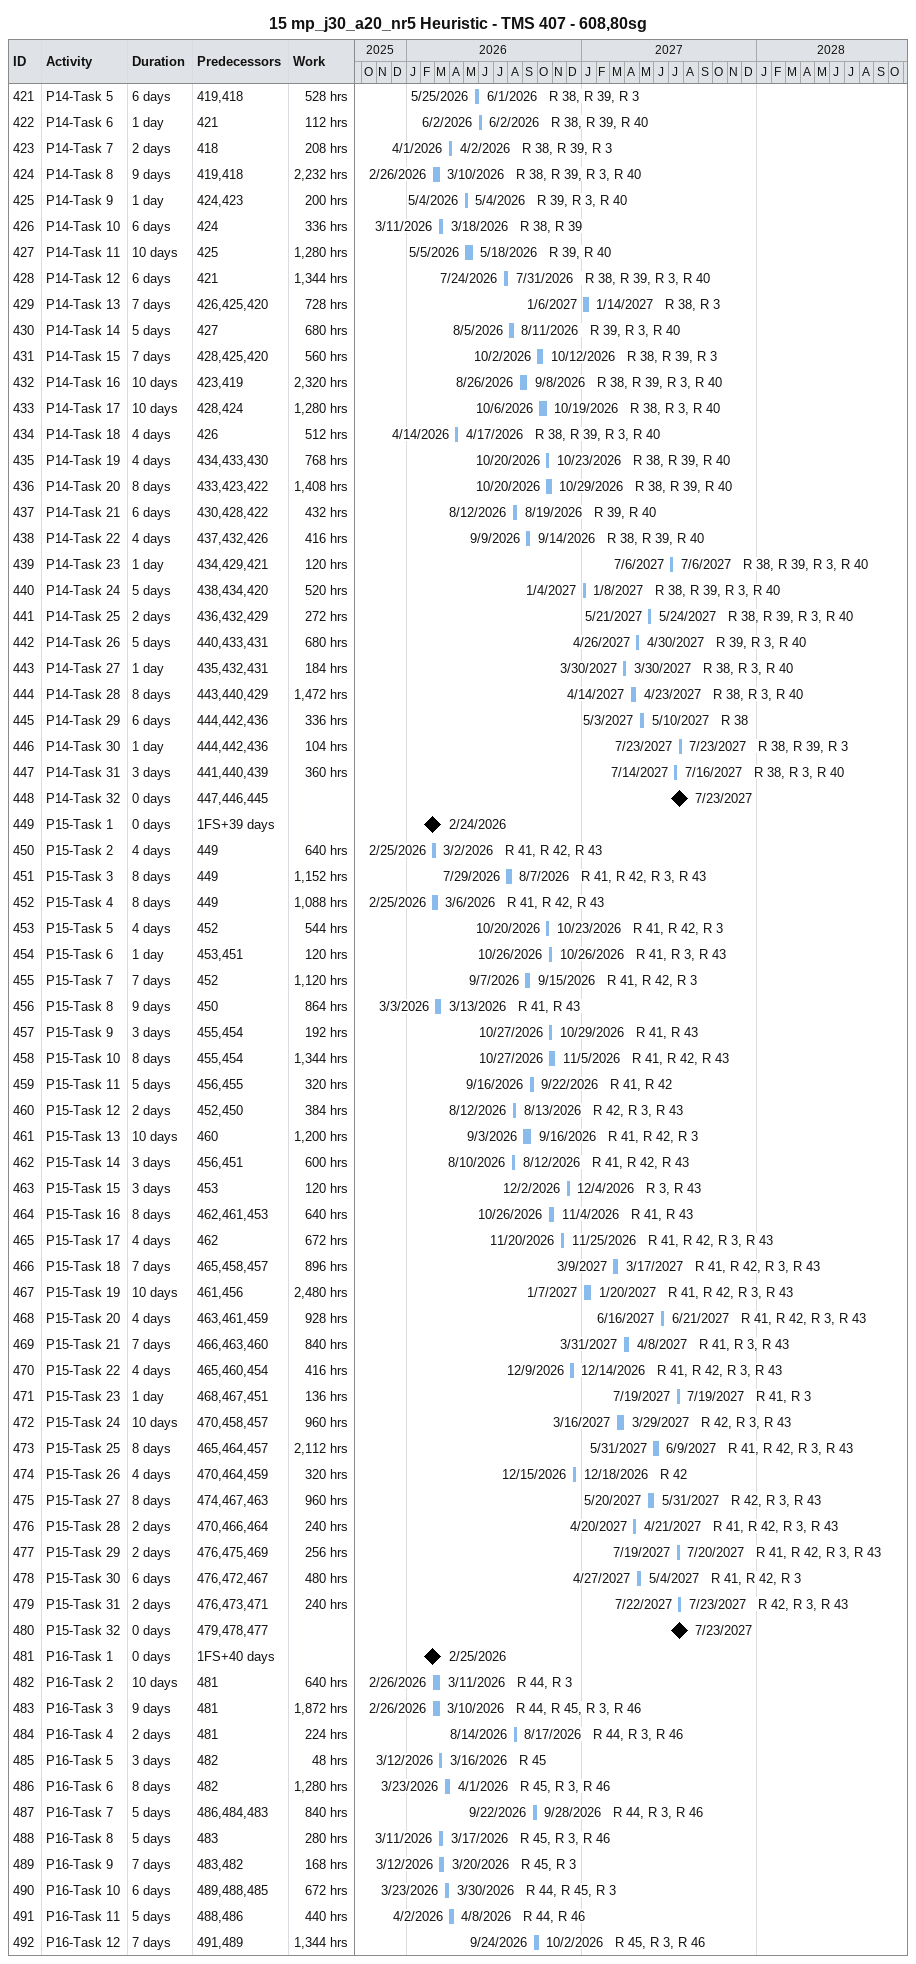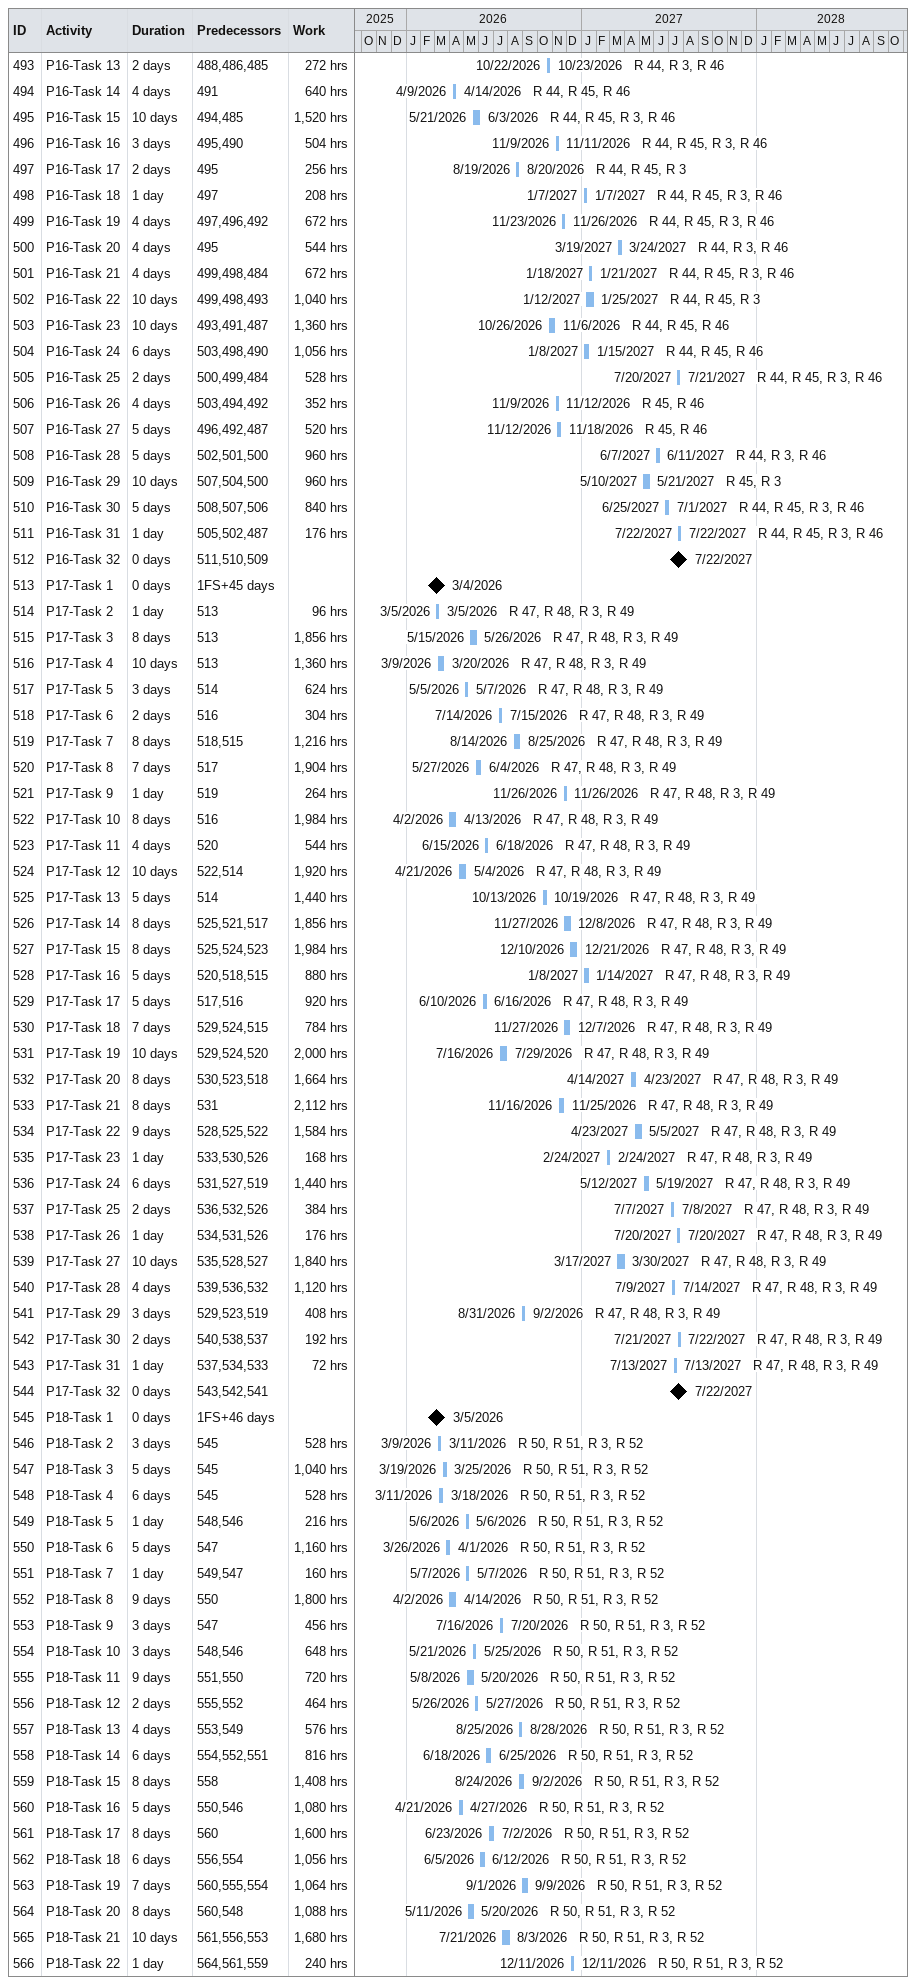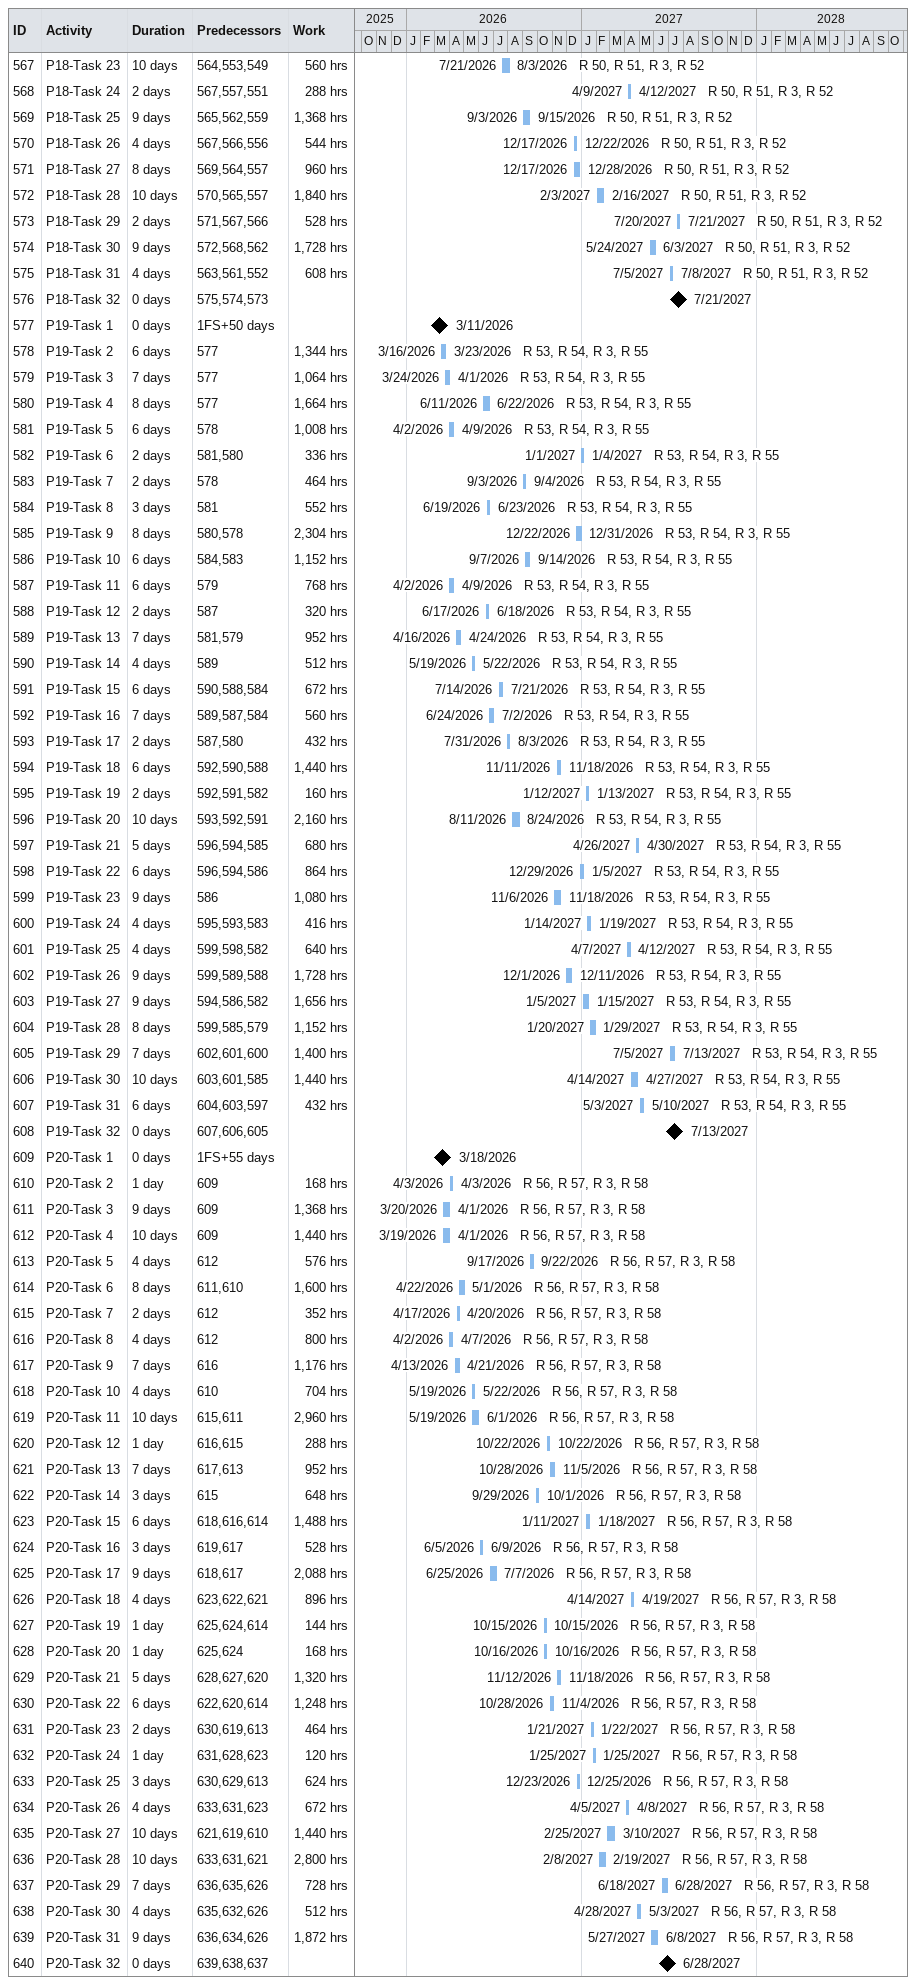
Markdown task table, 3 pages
15 mp_j30_a20_nr5 Heuristic - TMS 407 - 608,80sg

| ID | Task | Duration | Start | Finish | Predecessors | Resources | Work (h) |
|---|---|---|---|---|---|---|---|
| 421 | P14-Task 5 | 6d | 2026-05-25 | 2026-06-01 | 419, 418 | R 38, R 39, R 3 | 528 |
| 422 | P14-Task 6 | 1d | 2026-06-02 | 2026-06-02 | 421 | R 38, R 39, R 40 | 112 |
| 423 | P14-Task 7 | 2d | 2026-04-01 | 2026-04-02 | 418 | R 38, R 39, R 3 | 208 |
| 424 | P14-Task 8 | 9d | 2026-02-26 | 2026-03-10 | 419, 418 | R 38, R 39, R 3, R 40 | 2232 |
| 425 | P14-Task 9 | 1d | 2026-05-04 | 2026-05-04 | 424, 423 | R 39, R 3, R 40 | 200 |
| 426 | P14-Task 10 | 6d | 2026-03-11 | 2026-03-18 | 424 | R 38, R 39 | 336 |
| 427 | P14-Task 11 | 10d | 2026-05-05 | 2026-05-18 | 425 | R 39, R 40 | 1280 |
| 428 | P14-Task 12 | 6d | 2026-07-24 | 2026-07-31 | 421 | R 38, R 39, R 3, R 40 | 1344 |
| 429 | P14-Task 13 | 7d | 2027-01-06 | 2027-01-14 | 426, 425, 420 | R 38, R 3 | 728 |
| 430 | P14-Task 14 | 5d | 2026-08-05 | 2026-08-11 | 427 | R 39, R 3, R 40 | 680 |
| 431 | P14-Task 15 | 7d | 2026-10-02 | 2026-10-12 | 428, 425, 420 | R 38, R 39, R 3 | 560 |
| 432 | P14-Task 16 | 10d | 2026-08-26 | 2026-09-08 | 423, 419 | R 38, R 39, R 3, R 40 | 2320 |
| 433 | P14-Task 17 | 10d | 2026-10-06 | 2026-10-19 | 428, 424 | R 38, R 3, R 40 | 1280 |
| 434 | P14-Task 18 | 4d | 2026-04-14 | 2026-04-17 | 426 | R 38, R 39, R 3, R 40 | 512 |
| 435 | P14-Task 19 | 4d | 2026-10-20 | 2026-10-23 | 434, 433, 430 | R 38, R 39, R 40 | 768 |
| 436 | P14-Task 20 | 8d | 2026-10-20 | 2026-10-29 | 433, 423, 422 | R 38, R 39, R 40 | 1408 |
| 437 | P14-Task 21 | 6d | 2026-08-12 | 2026-08-19 | 430, 428, 422 | R 39, R 40 | 432 |
| 438 | P14-Task 22 | 4d | 2026-09-09 | 2026-09-14 | 437, 432, 426 | R 38, R 39, R 40 | 416 |
| 439 | P14-Task 23 | 1d | 2027-07-06 | 2027-07-06 | 434, 429, 421 | R 38, R 39, R 3, R 40 | 120 |
| 440 | P14-Task 24 | 5d | 2027-01-04 | 2027-01-08 | 438, 434, 420 | R 38, R 39, R 3, R 40 | 520 |
| 441 | P14-Task 25 | 2d | 2027-05-21 | 2027-05-24 | 436, 432, 429 | R 38, R 39, R 3, R 40 | 272 |
| 442 | P14-Task 26 | 5d | 2027-04-26 | 2027-04-30 | 440, 433, 431 | R 39, R 3, R 40 | 680 |
| 443 | P14-Task 27 | 1d | 2027-03-30 | 2027-03-30 | 435, 432, 431 | R 38, R 3, R 40 | 184 |
| 444 | P14-Task 28 | 8d | 2027-04-14 | 2027-04-23 | 443, 440, 429 | R 38, R 3, R 40 | 1472 |
| 445 | P14-Task 29 | 6d | 2027-05-03 | 2027-05-10 | 444, 442, 436 | R 38 | 336 |
| 446 | P14-Task 30 | 1d | 2027-07-23 | 2027-07-23 | 444, 442, 436 | R 38, R 39, R 3 | 104 |
| 447 | P14-Task 31 | 3d | 2027-07-14 | 2027-07-16 | 441, 440, 439 | R 38, R 3, R 40 | 360 |
| 448 | P14-Task 32 | 0d | 2027-07-23 | 2027-07-23 | 447, 446, 445 |  |  |
| 449 | P15-Task 1 | 0d | 2026-02-24 | 2026-02-24 | 1FS+39d |  |  |
| 450 | P15-Task 2 | 4d | 2026-02-25 | 2026-03-02 | 449 | R 41, R 42, R 43 | 640 |
| 451 | P15-Task 3 | 8d | 2026-07-29 | 2026-08-07 | 449 | R 41, R 42, R 3, R 43 | 1152 |
| 452 | P15-Task 4 | 8d | 2026-02-25 | 2026-03-06 | 449 | R 41, R 42, R 43 | 1088 |
| 453 | P15-Task 5 | 4d | 2026-10-20 | 2026-10-23 | 452 | R 41, R 42, R 3 | 544 |
| 454 | P15-Task 6 | 1d | 2026-10-26 | 2026-10-26 | 453, 451 | R 41, R 3, R 43 | 120 |
| 455 | P15-Task 7 | 7d | 2026-09-07 | 2026-09-15 | 452 | R 41, R 42, R 3 | 1120 |
| 456 | P15-Task 8 | 9d | 2026-03-03 | 2026-03-13 | 450 | R 41, R 43 | 864 |
| 457 | P15-Task 9 | 3d | 2026-10-27 | 2026-10-29 | 455, 454 | R 41, R 43 | 192 |
| 458 | P15-Task 10 | 8d | 2026-10-27 | 2026-11-05 | 455, 454 | R 41, R 42, R 43 | 1344 |
| 459 | P15-Task 11 | 5d | 2026-09-16 | 2026-09-22 | 456, 455 | R 41, R 42 | 320 |
| 460 | P15-Task 12 | 2d | 2026-08-12 | 2026-08-13 | 452, 450 | R 42, R 3, R 43 | 384 |
| 461 | P15-Task 13 | 10d | 2026-09-03 | 2026-09-16 | 460 | R 41, R 42, R 3 | 1200 |
| 462 | P15-Task 14 | 3d | 2026-08-10 | 2026-08-12 | 456, 451 | R 41, R 42, R 43 | 600 |
| 463 | P15-Task 15 | 3d | 2026-12-02 | 2026-12-04 | 453 | R 3, R 43 | 120 |
| 464 | P15-Task 16 | 8d | 2026-10-26 | 2026-11-04 | 462, 461, 453 | R 41, R 43 | 640 |
| 465 | P15-Task 17 | 4d | 2026-11-20 | 2026-11-25 | 462 | R 41, R 42, R 3, R 43 | 672 |
| 466 | P15-Task 18 | 7d | 2027-03-09 | 2027-03-17 | 465, 458, 457 | R 41, R 42, R 3, R 43 | 896 |
| 467 | P15-Task 19 | 10d | 2027-01-07 | 2027-01-20 | 461, 456 | R 41, R 42, R 3, R 43 | 2480 |
| 468 | P15-Task 20 | 4d | 2027-06-16 | 2027-06-21 | 463, 461, 459 | R 41, R 42, R 3, R 43 | 928 |
| 469 | P15-Task 21 | 7d | 2027-03-31 | 2027-04-08 | 466, 463, 460 | R 41, R 3, R 43 | 840 |
| 470 | P15-Task 22 | 4d | 2026-12-09 | 2026-12-14 | 465, 460, 454 | R 41, R 42, R 3, R 43 | 416 |
| 471 | P15-Task 23 | 1d | 2027-07-19 | 2027-07-19 | 468, 467, 451 | R 41, R 3 | 136 |
| 472 | P15-Task 24 | 10d | 2027-03-16 | 2027-03-29 | 470, 458, 457 | R 42, R 3, R 43 | 960 |
| 473 | P15-Task 25 | 8d | 2027-05-31 | 2027-06-09 | 465, 464, 457 | R 41, R 42, R 3, R 43 | 2112 |
| 474 | P15-Task 26 | 4d | 2026-12-15 | 2026-12-18 | 470, 464, 459 | R 42 | 320 |
| 475 | P15-Task 27 | 8d | 2027-05-20 | 2027-05-31 | 474, 467, 463 | R 42, R 3, R 43 | 960 |
| 476 | P15-Task 28 | 2d | 2027-04-20 | 2027-04-21 | 470, 466, 464 | R 41, R 42, R 3, R 43 | 240 |
| 477 | P15-Task 29 | 2d | 2027-07-19 | 2027-07-20 | 476, 475, 469 | R 41, R 42, R 3, R 43 | 256 |
| 478 | P15-Task 30 | 6d | 2027-04-27 | 2027-05-04 | 476, 472, 467 | R 41, R 42, R 3 | 480 |
| 479 | P15-Task 31 | 2d | 2027-07-22 | 2027-07-23 | 476, 473, 471 | R 42, R 3, R 43 | 240 |
| 480 | P15-Task 32 | 0d | 2027-07-23 | 2027-07-23 | 479, 478, 477 |  |  |
| 481 | P16-Task 1 | 0d | 2026-02-25 | 2026-02-25 | 1FS+40d |  |  |
| 482 | P16-Task 2 | 10d | 2026-02-26 | 2026-03-11 | 481 | R 44, R 3 | 640 |
| 483 | P16-Task 3 | 9d | 2026-02-26 | 2026-03-10 | 481 | R 44, R 45, R 3, R 46 | 1872 |
| 484 | P16-Task 4 | 2d | 2026-08-14 | 2026-08-17 | 481 | R 44, R 3, R 46 | 224 |
| 485 | P16-Task 5 | 3d | 2026-03-12 | 2026-03-16 | 482 | R 45 | 48 |
| 486 | P16-Task 6 | 8d | 2026-03-23 | 2026-04-01 | 482 | R 45, R 3, R 46 | 1280 |
| 487 | P16-Task 7 | 5d | 2026-09-22 | 2026-09-28 | 486, 484, 483 | R 44, R 3, R 46 | 840 |
| 488 | P16-Task 8 | 5d | 2026-03-11 | 2026-03-17 | 483 | R 45, R 3, R 46 | 280 |
| 489 | P16-Task 9 | 7d | 2026-03-12 | 2026-03-20 | 483, 482 | R 45, R 3 | 168 |
| 490 | P16-Task 10 | 6d | 2026-03-23 | 2026-03-30 | 489, 488, 485 | R 44, R 45, R 3 | 672 |
| 491 | P16-Task 11 | 5d | 2026-04-02 | 2026-04-08 | 488, 486 | R 44, R 46 | 440 |
| 492 | P16-Task 12 | 7d | 2026-09-24 | 2026-10-02 | 491, 489 | R 45, R 3, R 46 | 1344 |
| 493 | P16-Task 13 | 2d | 2026-10-22 | 2026-10-23 | 488, 486, 485 | R 44, R 3, R 46 | 272 |
| 494 | P16-Task 14 | 4d | 2026-04-09 | 2026-04-14 | 491 | R 44, R 45, R 46 | 640 |
| 495 | P16-Task 15 | 10d | 2026-05-21 | 2026-06-03 | 494, 485 | R 44, R 45, R 3, R 46 | 1520 |
| 496 | P16-Task 16 | 3d | 2026-11-09 | 2026-11-11 | 495, 490 | R 44, R 45, R 3, R 46 | 504 |
| 497 | P16-Task 17 | 2d | 2026-08-19 | 2026-08-20 | 495 | R 44, R 45, R 3 | 256 |
| 498 | P16-Task 18 | 1d | 2027-01-07 | 2027-01-07 | 497 | R 44, R 45, R 3, R 46 | 208 |
| 499 | P16-Task 19 | 4d | 2026-11-23 | 2026-11-26 | 497, 496, 492 | R 44, R 45, R 3, R 46 | 672 |
| 500 | P16-Task 20 | 4d | 2027-03-19 | 2027-03-24 | 495 | R 44, R 3, R 46 | 544 |
| 501 | P16-Task 21 | 4d | 2027-01-18 | 2027-01-21 | 499, 498, 484 | R 44, R 45, R 3, R 46 | 672 |
| 502 | P16-Task 22 | 10d | 2027-01-12 | 2027-01-25 | 499, 498, 493 | R 44, R 45, R 3 | 1040 |
| 503 | P16-Task 23 | 10d | 2026-10-26 | 2026-11-06 | 493, 491, 487 | R 44, R 45, R 46 | 1360 |
| 504 | P16-Task 24 | 6d | 2027-01-08 | 2027-01-15 | 503, 498, 490 | R 44, R 45, R 46 | 1056 |
| 505 | P16-Task 25 | 2d | 2027-07-20 | 2027-07-21 | 500, 499, 484 | R 44, R 45, R 3, R 46 | 528 |
| 506 | P16-Task 26 | 4d | 2026-11-09 | 2026-11-12 | 503, 494, 492 | R 45, R 46 | 352 |
| 507 | P16-Task 27 | 5d | 2026-11-12 | 2026-11-18 | 496, 492, 487 | R 45, R 46 | 520 |
| 508 | P16-Task 28 | 5d | 2027-06-07 | 2027-06-11 | 502, 501, 500 | R 44, R 3, R 46 | 960 |
| 509 | P16-Task 29 | 10d | 2027-05-10 | 2027-05-21 | 507, 504, 500 | R 45, R 3 | 960 |
| 510 | P16-Task 30 | 5d | 2027-06-25 | 2027-07-01 | 508, 507, 506 | R 44, R 45, R 3, R 46 | 840 |
| 511 | P16-Task 31 | 1d | 2027-07-22 | 2027-07-22 | 505, 502, 487 | R 44, R 45, R 3, R 46 | 176 |
| 512 | P16-Task 32 | 0d | 2027-07-22 | 2027-07-22 | 511, 510, 509 |  |  |
| 513 | P17-Task 1 | 0d | 2026-03-04 | 2026-03-04 | 1FS+45d |  |  |
| 514 | P17-Task 2 | 1d | 2026-03-05 | 2026-03-05 | 513 | R 47, R 48, R 3, R 49 | 96 |
| 515 | P17-Task 3 | 8d | 2026-05-15 | 2026-05-26 | 513 | R 47, R 48, R 3, R 49 | 1856 |
| 516 | P17-Task 4 | 10d | 2026-03-09 | 2026-03-20 | 513 | R 47, R 48, R 3, R 49 | 1360 |
| 517 | P17-Task 5 | 3d | 2026-05-05 | 2026-05-07 | 514 | R 47, R 48, R 3, R 49 | 624 |
| 518 | P17-Task 6 | 2d | 2026-07-14 | 2026-07-15 | 516 | R 47, R 48, R 3, R 49 | 304 |
| 519 | P17-Task 7 | 8d | 2026-08-14 | 2026-08-25 | 518, 515 | R 47, R 48, R 3, R 49 | 1216 |
| 520 | P17-Task 8 | 7d | 2026-05-27 | 2026-06-04 | 517 | R 47, R 48, R 3, R 49 | 1904 |
| 521 | P17-Task 9 | 1d | 2026-11-26 | 2026-11-26 | 519 | R 47, R 48, R 3, R 49 | 264 |
| 522 | P17-Task 10 | 8d | 2026-04-02 | 2026-04-13 | 516 | R 47, R 48, R 3, R 49 | 1984 |
| 523 | P17-Task 11 | 4d | 2026-06-15 | 2026-06-18 | 520 | R 47, R 48, R 3, R 49 | 544 |
| 524 | P17-Task 12 | 10d | 2026-04-21 | 2026-05-04 | 522, 514 | R 47, R 48, R 3, R 49 | 1920 |
| 525 | P17-Task 13 | 5d | 2026-10-13 | 2026-10-19 | 514 | R 47, R 48, R 3, R 49 | 1440 |
| 526 | P17-Task 14 | 8d | 2026-11-27 | 2026-12-08 | 525, 521, 517 | R 47, R 48, R 3, R 49 | 1856 |
| 527 | P17-Task 15 | 8d | 2026-12-10 | 2026-12-21 | 525, 524, 523 | R 47, R 48, R 3, R 49 | 1984 |
| 528 | P17-Task 16 | 5d | 2027-01-08 | 2027-01-14 | 520, 518, 515 | R 47, R 48, R 3, R 49 | 880 |
| 529 | P17-Task 17 | 5d | 2026-06-10 | 2026-06-16 | 517, 516 | R 47, R 48, R 3, R 49 | 920 |
| 530 | P17-Task 18 | 7d | 2026-11-27 | 2026-12-07 | 529, 524, 515 | R 47, R 48, R 3, R 49 | 784 |
| 531 | P17-Task 19 | 10d | 2026-07-16 | 2026-07-29 | 529, 524, 520 | R 47, R 48, R 3, R 49 | 2000 |
| 532 | P17-Task 20 | 8d | 2027-04-14 | 2027-04-23 | 530, 523, 518 | R 47, R 48, R 3, R 49 | 1664 |
| 533 | P17-Task 21 | 8d | 2026-11-16 | 2026-11-25 | 531 | R 47, R 48, R 3, R 49 | 2112 |
| 534 | P17-Task 22 | 9d | 2027-04-23 | 2027-05-05 | 528, 525, 522 | R 47, R 48, R 3, R 49 | 1584 |
| 535 | P17-Task 23 | 1d | 2027-02-24 | 2027-02-24 | 533, 530, 526 | R 47, R 48, R 3, R 49 | 168 |
| 536 | P17-Task 24 | 6d | 2027-05-12 | 2027-05-19 | 531, 527, 519 | R 47, R 48, R 3, R 49 | 1440 |
| 537 | P17-Task 25 | 2d | 2027-07-07 | 2027-07-08 | 536, 532, 526 | R 47, R 48, R 3, R 49 | 384 |
| 538 | P17-Task 26 | 1d | 2027-07-20 | 2027-07-20 | 534, 531, 526 | R 47, R 48, R 3, R 49 | 176 |
| 539 | P17-Task 27 | 10d | 2027-03-17 | 2027-03-30 | 535, 528, 527 | R 47, R 48, R 3, R 49 | 1840 |
| 540 | P17-Task 28 | 4d | 2027-07-09 | 2027-07-14 | 539, 536, 532 | R 47, R 48, R 3, R 49 | 1120 |
| 541 | P17-Task 29 | 3d | 2026-08-31 | 2026-09-02 | 529, 523, 519 | R 47, R 48, R 3, R 49 | 408 |
| 542 | P17-Task 30 | 2d | 2027-07-21 | 2027-07-22 | 540, 538, 537 | R 47, R 48, R 3, R 49 | 192 |
| 543 | P17-Task 31 | 1d | 2027-07-13 | 2027-07-13 | 537, 534, 533 | R 47, R 48, R 3, R 49 | 72 |
| 544 | P17-Task 32 | 0d | 2027-07-22 | 2027-07-22 | 543, 542, 541 |  |  |
| 545 | P18-Task 1 | 0d | 2026-03-05 | 2026-03-05 | 1FS+46d |  |  |
| 546 | P18-Task 2 | 3d | 2026-03-09 | 2026-03-11 | 545 | R 50, R 51, R 3, R 52 | 528 |
| 547 | P18-Task 3 | 5d | 2026-03-19 | 2026-03-25 | 545 | R 50, R 51, R 3, R 52 | 1040 |
| 548 | P18-Task 4 | 6d | 2026-03-11 | 2026-03-18 | 545 | R 50, R 51, R 3, R 52 | 528 |
| 549 | P18-Task 5 | 1d | 2026-05-06 | 2026-05-06 | 548, 546 | R 50, R 51, R 3, R 52 | 216 |
| 550 | P18-Task 6 | 5d | 2026-03-26 | 2026-04-01 | 547 | R 50, R 51, R 3, R 52 | 1160 |
| 551 | P18-Task 7 | 1d | 2026-05-07 | 2026-05-07 | 549, 547 | R 50, R 51, R 3, R 52 | 160 |
| 552 | P18-Task 8 | 9d | 2026-04-02 | 2026-04-14 | 550 | R 50, R 51, R 3, R 52 | 1800 |
| 553 | P18-Task 9 | 3d | 2026-07-16 | 2026-07-20 | 547 | R 50, R 51, R 3, R 52 | 456 |
| 554 | P18-Task 10 | 3d | 2026-05-21 | 2026-05-25 | 548, 546 | R 50, R 51, R 3, R 52 | 648 |
| 555 | P18-Task 11 | 9d | 2026-05-08 | 2026-05-20 | 551, 550 | R 50, R 51, R 3, R 52 | 720 |
| 556 | P18-Task 12 | 2d | 2026-05-26 | 2026-05-27 | 555, 552 | R 50, R 51, R 3, R 52 | 464 |
| 557 | P18-Task 13 | 4d | 2026-08-25 | 2026-08-28 | 553, 549 | R 50, R 51, R 3, R 52 | 576 |
| 558 | P18-Task 14 | 6d | 2026-06-18 | 2026-06-25 | 554, 552, 551 | R 50, R 51, R 3, R 52 | 816 |
| 559 | P18-Task 15 | 8d | 2026-08-24 | 2026-09-02 | 558 | R 50, R 51, R 3, R 52 | 1408 |
| 560 | P18-Task 16 | 5d | 2026-04-21 | 2026-04-27 | 550, 546 | R 50, R 51, R 3, R 52 | 1080 |
| 561 | P18-Task 17 | 8d | 2026-06-23 | 2026-07-02 | 560 | R 50, R 51, R 3, R 52 | 1600 |
| 562 | P18-Task 18 | 6d | 2026-06-05 | 2026-06-12 | 556, 554 | R 50, R 51, R 3, R 52 | 1056 |
| 563 | P18-Task 19 | 7d | 2026-09-01 | 2026-09-09 | 560, 555, 554 | R 50, R 51, R 3, R 52 | 1064 |
| 564 | P18-Task 20 | 8d | 2026-05-11 | 2026-05-20 | 560, 548 | R 50, R 51, R 3, R 52 | 1088 |
| 565 | P18-Task 21 | 10d | 2026-07-21 | 2026-08-03 | 561, 556, 553 | R 50, R 51, R 3, R 52 | 1680 |
| 566 | P18-Task 22 | 1d | 2026-12-11 | 2026-12-11 | 564, 561, 559 | R 50, R 51, R 3, R 52 | 240 |
| 567 | P18-Task 23 | 10d | 2026-07-21 | 2026-08-03 | 564, 553, 549 | R 50, R 51, R 3, R 52 | 560 |
| 568 | P18-Task 24 | 2d | 2027-04-09 | 2027-04-12 | 567, 557, 551 | R 50, R 51, R 3, R 52 | 288 |
| 569 | P18-Task 25 | 9d | 2026-09-03 | 2026-09-15 | 565, 562, 559 | R 50, R 51, R 3, R 52 | 1368 |
| 570 | P18-Task 26 | 4d | 2026-12-17 | 2026-12-22 | 567, 566, 556 | R 50, R 51, R 3, R 52 | 544 |
| 571 | P18-Task 27 | 8d | 2026-12-17 | 2026-12-28 | 569, 564, 557 | R 50, R 51, R 3, R 52 | 960 |
| 572 | P18-Task 28 | 10d | 2027-02-03 | 2027-02-16 | 570, 565, 557 | R 50, R 51, R 3, R 52 | 1840 |
| 573 | P18-Task 29 | 2d | 2027-07-20 | 2027-07-21 | 571, 567, 566 | R 50, R 51, R 3, R 52 | 528 |
| 574 | P18-Task 30 | 9d | 2027-05-24 | 2027-06-03 | 572, 568, 562 | R 50, R 51, R 3, R 52 | 1728 |
| 575 | P18-Task 31 | 4d | 2027-07-05 | 2027-07-08 | 563, 561, 552 | R 50, R 51, R 3, R 52 | 608 |
| 576 | P18-Task 32 | 0d | 2027-07-21 | 2027-07-21 | 575, 574, 573 |  |  |
| 577 | P19-Task 1 | 0d | 2026-03-11 | 2026-03-11 | 1FS+50d |  |  |
| 578 | P19-Task 2 | 6d | 2026-03-16 | 2026-03-23 | 577 | R 53, R 54, R 3, R 55 | 1344 |
| 579 | P19-Task 3 | 7d | 2026-03-24 | 2026-04-01 | 577 | R 53, R 54, R 3, R 55 | 1064 |
| 580 | P19-Task 4 | 8d | 2026-06-11 | 2026-06-22 | 577 | R 53, R 54, R 3, R 55 | 1664 |
| 581 | P19-Task 5 | 6d | 2026-04-02 | 2026-04-09 | 578 | R 53, R 54, R 3, R 55 | 1008 |
| 582 | P19-Task 6 | 2d | 2027-01-01 | 2027-01-04 | 581, 580 | R 53, R 54, R 3, R 55 | 336 |
| 583 | P19-Task 7 | 2d | 2026-09-03 | 2026-09-04 | 578 | R 53, R 54, R 3, R 55 | 464 |
| 584 | P19-Task 8 | 3d | 2026-06-19 | 2026-06-23 | 581 | R 53, R 54, R 3, R 55 | 552 |
| 585 | P19-Task 9 | 8d | 2026-12-22 | 2026-12-31 | 580, 578 | R 53, R 54, R 3, R 55 | 2304 |
| 586 | P19-Task 10 | 6d | 2026-09-07 | 2026-09-14 | 584, 583 | R 53, R 54, R 3, R 55 | 1152 |
| 587 | P19-Task 11 | 6d | 2026-04-02 | 2026-04-09 | 579 | R 53, R 54, R 3, R 55 | 768 |
| 588 | P19-Task 12 | 2d | 2026-06-17 | 2026-06-18 | 587 | R 53, R 54, R 3, R 55 | 320 |
| 589 | P19-Task 13 | 7d | 2026-04-16 | 2026-04-24 | 581, 579 | R 53, R 54, R 3, R 55 | 952 |
| 590 | P19-Task 14 | 4d | 2026-05-19 | 2026-05-22 | 589 | R 53, R 54, R 3, R 55 | 512 |
| 591 | P19-Task 15 | 6d | 2026-07-14 | 2026-07-21 | 590, 588, 584 | R 53, R 54, R 3, R 55 | 672 |
| 592 | P19-Task 16 | 7d | 2026-06-24 | 2026-07-02 | 589, 587, 584 | R 53, R 54, R 3, R 55 | 560 |
| 593 | P19-Task 17 | 2d | 2026-07-31 | 2026-08-03 | 587, 580 | R 53, R 54, R 3, R 55 | 432 |
| 594 | P19-Task 18 | 6d | 2026-11-11 | 2026-11-18 | 592, 590, 588 | R 53, R 54, R 3, R 55 | 1440 |
| 595 | P19-Task 19 | 2d | 2027-01-12 | 2027-01-13 | 592, 591, 582 | R 53, R 54, R 3, R 55 | 160 |
| 596 | P19-Task 20 | 10d | 2026-08-11 | 2026-08-24 | 593, 592, 591 | R 53, R 54, R 3, R 55 | 2160 |
| 597 | P19-Task 21 | 5d | 2027-04-26 | 2027-04-30 | 596, 594, 585 | R 53, R 54, R 3, R 55 | 680 |
| 598 | P19-Task 22 | 6d | 2026-12-29 | 2027-01-05 | 596, 594, 586 | R 53, R 54, R 3, R 55 | 864 |
| 599 | P19-Task 23 | 9d | 2026-11-06 | 2026-11-18 | 586 | R 53, R 54, R 3, R 55 | 1080 |
| 600 | P19-Task 24 | 4d | 2027-01-14 | 2027-01-19 | 595, 593, 583 | R 53, R 54, R 3, R 55 | 416 |
| 601 | P19-Task 25 | 4d | 2027-04-07 | 2027-04-12 | 599, 598, 582 | R 53, R 54, R 3, R 55 | 640 |
| 602 | P19-Task 26 | 9d | 2026-12-01 | 2026-12-11 | 599, 589, 588 | R 53, R 54, R 3, R 55 | 1728 |
| 603 | P19-Task 27 | 9d | 2027-01-05 | 2027-01-15 | 594, 586, 582 | R 53, R 54, R 3, R 55 | 1656 |
| 604 | P19-Task 28 | 8d | 2027-01-20 | 2027-01-29 | 599, 585, 579 | R 53, R 54, R 3, R 55 | 1152 |
| 605 | P19-Task 29 | 7d | 2027-07-05 | 2027-07-13 | 602, 601, 600 | R 53, R 54, R 3, R 55 | 1400 |
| 606 | P19-Task 30 | 10d | 2027-04-14 | 2027-04-27 | 603, 601, 585 | R 53, R 54, R 3, R 55 | 1440 |
| 607 | P19-Task 31 | 6d | 2027-05-03 | 2027-05-10 | 604, 603, 597 | R 53, R 54, R 3, R 55 | 432 |
| 608 | P19-Task 32 | 0d | 2027-07-13 | 2027-07-13 | 607, 606, 605 |  |  |
| 609 | P20-Task 1 | 0d | 2026-03-18 | 2026-03-18 | 1FS+55d |  |  |
| 610 | P20-Task 2 | 1d | 2026-04-03 | 2026-04-03 | 609 | R 56, R 57, R 3, R 58 | 168 |
| 611 | P20-Task 3 | 9d | 2026-03-20 | 2026-04-01 | 609 | R 56, R 57, R 3, R 58 | 1368 |
| 612 | P20-Task 4 | 10d | 2026-03-19 | 2026-04-01 | 609 | R 56, R 57, R 3, R 58 | 1440 |
| 613 | P20-Task 5 | 4d | 2026-09-17 | 2026-09-22 | 612 | R 56, R 57, R 3, R 58 | 576 |
| 614 | P20-Task 6 | 8d | 2026-04-22 | 2026-05-01 | 611, 610 | R 56, R 57, R 3, R 58 | 1600 |
| 615 | P20-Task 7 | 2d | 2026-04-17 | 2026-04-20 | 612 | R 56, R 57, R 3, R 58 | 352 |
| 616 | P20-Task 8 | 4d | 2026-04-02 | 2026-04-07 | 612 | R 56, R 57, R 3, R 58 | 800 |
| 617 | P20-Task 9 | 7d | 2026-04-13 | 2026-04-21 | 616 | R 56, R 57, R 3, R 58 | 1176 |
| 618 | P20-Task 10 | 4d | 2026-05-19 | 2026-05-22 | 610 | R 56, R 57, R 3, R 58 | 704 |
| 619 | P20-Task 11 | 10d | 2026-05-19 | 2026-06-01 | 615, 611 | R 56, R 57, R 3, R 58 | 2960 |
| 620 | P20-Task 12 | 1d | 2026-10-22 | 2026-10-22 | 616, 615 | R 56, R 57, R 3, R 58 | 288 |
| 621 | P20-Task 13 | 7d | 2026-10-28 | 2026-11-05 | 617, 613 | R 56, R 57, R 3, R 58 | 952 |
| 622 | P20-Task 14 | 3d | 2026-09-29 | 2026-10-01 | 615 | R 56, R 57, R 3, R 58 | 648 |
| 623 | P20-Task 15 | 6d | 2027-01-11 | 2027-01-18 | 618, 616, 614 | R 56, R 57, R 3, R 58 | 1488 |
| 624 | P20-Task 16 | 3d | 2026-06-05 | 2026-06-09 | 619, 617 | R 56, R 57, R 3, R 58 | 528 |
| 625 | P20-Task 17 | 9d | 2026-06-25 | 2026-07-07 | 618, 617 | R 56, R 57, R 3, R 58 | 2088 |
| 626 | P20-Task 18 | 4d | 2027-04-14 | 2027-04-19 | 623, 622, 621 | R 56, R 57, R 3, R 58 | 896 |
| 627 | P20-Task 19 | 1d | 2026-10-15 | 2026-10-15 | 625, 624, 614 | R 56, R 57, R 3, R 58 | 144 |
| 628 | P20-Task 20 | 1d | 2026-10-16 | 2026-10-16 | 625, 624 | R 56, R 57, R 3, R 58 | 168 |
| 629 | P20-Task 21 | 5d | 2026-11-12 | 2026-11-18 | 628, 627, 620 | R 56, R 57, R 3, R 58 | 1320 |
| 630 | P20-Task 22 | 6d | 2026-10-28 | 2026-11-04 | 622, 620, 614 | R 56, R 57, R 3, R 58 | 1248 |
| 631 | P20-Task 23 | 2d | 2027-01-21 | 2027-01-22 | 630, 619, 613 | R 56, R 57, R 3, R 58 | 464 |
| 632 | P20-Task 24 | 1d | 2027-01-25 | 2027-01-25 | 631, 628, 623 | R 56, R 57, R 3, R 58 | 120 |
| 633 | P20-Task 25 | 3d | 2026-12-23 | 2026-12-25 | 630, 629, 613 | R 56, R 57, R 3, R 58 | 624 |
| 634 | P20-Task 26 | 4d | 2027-04-05 | 2027-04-08 | 633, 631, 623 | R 56, R 57, R 3, R 58 | 672 |
| 635 | P20-Task 27 | 10d | 2027-02-25 | 2027-03-10 | 621, 619, 610 | R 56, R 57, R 3, R 58 | 1440 |
| 636 | P20-Task 28 | 10d | 2027-02-08 | 2027-02-19 | 633, 631, 621 | R 56, R 57, R 3, R 58 | 2800 |
| 637 | P20-Task 29 | 7d | 2027-06-18 | 2027-06-28 | 636, 635, 626 | R 56, R 57, R 3, R 58 | 728 |
| 638 | P20-Task 30 | 4d | 2027-04-28 | 2027-05-03 | 635, 632, 626 | R 56, R 57, R 3, R 58 | 512 |
| 639 | P20-Task 31 | 9d | 2027-05-27 | 2027-06-08 | 636, 634, 626 | R 56, R 57, R 3, R 58 | 1872 |
| 640 | P20-Task 32 | 0d | 2027-06-28 | 2027-06-28 | 639, 638, 637 |  |  |
